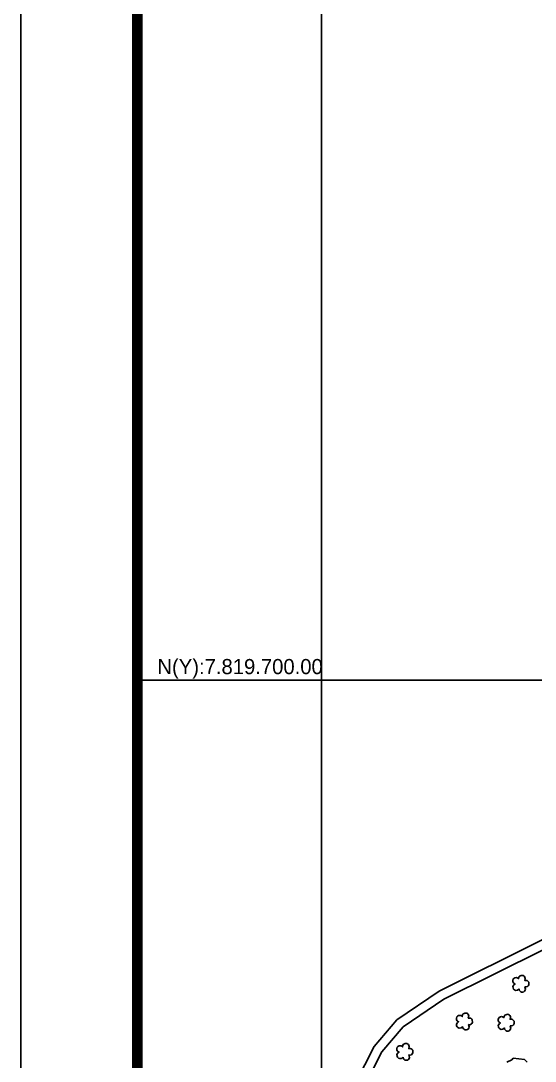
# Model space of a CAD drawing. Extents: x 758742 to 760842, y 7818487 to 7821457.
# Drawn here: x 758742 to 759184, y 7819373 to 7820266 of the extents above; entities that cross this region are included whole.
import ezdxf
from ezdxf.enums import TextEntityAlignment as Align

# ---------------------------------------------------------------- set-up
doc = ezdxf.new("R2010")
doc.units = 0
doc.header["$MEASUREMENT"] = 0
doc.linetypes.add('CONTINUO', pattern=[0])
doc.linetypes.add('LIN0', pattern=[0])
for name, color, linetype in [('0114000960', 1, 'Continuous'), ('_SIMBOLO ARVORE', 118, 'Continuous'), ('ESTRADA', 1, 'Continuous'), ('MALHA', 8, 'Continuous'), ('MARGEM', 5, 'Continuous')]:
    doc.layers.add(name, color=color, linetype=linetype)

msp = doc.modelspace()

# ---------------------------------------------------------------- linework, layer by layer
at = {"layer": '0114000960'}
msp.add_lwpolyline([(759159.23, 7819372.16), (759163.41, 7819374.09), (759164.66, 7819375.48), (759174.37, 7819374.41), (759176.67, 7819372.09)], dxfattribs=at)
at = {"layer": '_SIMBOLO ARVORE', "linetype": 'CONTINUO'}
for points in [[(759169.61, 7819434.91, 0), (759168.37, 7819433.87, 0), (759166.78, 7819433.68, 0), (759165.66, 7819434.12, 0), (759164.86, 7819434.91, 0), (759164.52, 7819435.81, 0), (759164.44, 7819437.14, 0), (759164.87, 7819437.98, 0), (759165.32, 7819438.6, 0), (759166.23, 7819439.22, 0), (759165.65, 7819439.4, 0), (759165.08, 7819439.88, 0), (759164.41, 7819440.94, 0), (759164.29, 7819442.2, 0), (759164.77, 7819443.51, 0), (759165.28, 7819443.99, 0), (759166.21, 7819444.55, 0), (759167.19, 7819444.68, 0), (759167.97, 7819444.57, 0), (759168.59, 7819444.29, 0), (759169.26, 7819443.68, 0), (759169.47, 7819444.84, 0), (759169.64, 7819445.3, 0), (759170.14, 7819445.94, 0), (759170.9, 7819446.21, 0), (759171.63, 7819446.54, 0), (759172.46, 7819446.62, 0), (759173.24, 7819446.5, 0), (759173.87, 7819446.17, 0), (759174.34, 7819445.66, 0), (759174.76, 7819444.84, 0), (759174.92, 7819443.94, 0), (759174.54, 7819442.32, 0), (759175.67, 7819442.34, 0), (759176.61, 7819442.12, 0), (759177.49, 7819441.42, 0), (759177.98, 7819440.86, 0), (759178.11, 7819438.63, 0), (759177.57, 7819437.64, 0), (759176.85, 7819436.97, 0), (759175.7, 7819436.67, 0), (759174.7, 7819436.76, 0), (759175.24, 7819434.68, 0), (759174.99, 7819433.8, 0), (759174.39, 7819432.95, 0), (759173.73, 7819432.42, 0), (759172.79, 7819432.19, 0), (759171.86, 7819432.25, 0), (759171.16, 7819432.45, 0), (759170.36, 7819433.23, 0), (759169.82, 7819433.94, 0), (759169.65, 7819435.02, 0)], [(759121.19, 7819402.53, 0), (759119.94, 7819401.49, 0), (759118.36, 7819401.3, 0), (759117.23, 7819401.74, 0), (759116.43, 7819402.53, 0), (759116.1, 7819403.43, 0), (759116.01, 7819404.76, 0), (759116.44, 7819405.6, 0), (759116.9, 7819406.22, 0), (759117.81, 7819406.84, 0), (759117.23, 7819407.03, 0), (759116.66, 7819407.5, 0), (759115.98, 7819408.56, 0), (759115.86, 7819409.82, 0), (759116.35, 7819411.13, 0), (759116.86, 7819411.61, 0), (759117.79, 7819412.17, 0), (759118.76, 7819412.3, 0), (759119.55, 7819412.19, 0), (759120.16, 7819411.91, 0), (759120.84, 7819411.3, 0), (759121.04, 7819412.46, 0), (759121.21, 7819412.92, 0), (759121.72, 7819413.56, 0), (759122.47, 7819413.83, 0), (759123.21, 7819414.16, 0), (759124.03, 7819414.24, 0), (759124.81, 7819414.12, 0), (759125.45, 7819413.79, 0), (759125.92, 7819413.28, 0), (759126.33, 7819412.47, 0), (759126.49, 7819411.56, 0), (759126.12, 7819409.94, 0), (759127.25, 7819409.96, 0), (759128.19, 7819409.74, 0), (759129.07, 7819409.04, 0), (759129.56, 7819408.48, 0), (759129.69, 7819406.25, 0), (759129.14, 7819405.26, 0), (759128.42, 7819404.59, 0), (759127.28, 7819404.29, 0), (759126.28, 7819404.38, 0), (759126.81, 7819402.3, 0), (759126.57, 7819401.42, 0), (759125.97, 7819400.57, 0), (759125.31, 7819400.04, 0), (759124.37, 7819399.81, 0), (759123.44, 7819399.87, 0), (759122.74, 7819400.07, 0), (759121.94, 7819400.85, 0), (759121.39, 7819401.56, 0), (759121.23, 7819402.64, 0)], [(759157.07, 7819401.49, 0), (759155.83, 7819400.44, 0), (759154.24, 7819400.26, 0), (759153.11, 7819400.7, 0), (759152.31, 7819401.48, 0), (759151.98, 7819402.38, 0), (759151.89, 7819403.72, 0), (759152.33, 7819404.56, 0), (759152.78, 7819405.18, 0), (759153.69, 7819405.8, 0), (759153.11, 7819405.98, 0), (759152.54, 7819406.45, 0), (759151.87, 7819407.51, 0), (759151.75, 7819408.78, 0), (759152.23, 7819410.09, 0), (759152.74, 7819410.56, 0), (759153.67, 7819411.13, 0), (759154.65, 7819411.26, 0), (759155.43, 7819411.15, 0), (759156.04, 7819410.86, 0), (759156.72, 7819410.26, 0), (759156.92, 7819411.41, 0), (759157.1, 7819411.87, 0), (759157.6, 7819412.51, 0), (759158.35, 7819412.79, 0), (759159.09, 7819413.12, 0), (759159.91, 7819413.19, 0), (759160.7, 7819413.08, 0), (759161.33, 7819412.74, 0), (759161.8, 7819412.24, 0), (759162.21, 7819411.42, 0), (759162.38, 7819410.51, 0), (759162, 7819408.9, 0), (759163.13, 7819408.92, 0), (759164.07, 7819408.69, 0), (759164.95, 7819407.99, 0), (759165.44, 7819407.43, 0), (759165.57, 7819405.21, 0), (759165.03, 7819404.21, 0), (759164.3, 7819403.55, 0), (759163.16, 7819403.25, 0), (759162.16, 7819403.33, 0), (759162.7, 7819401.26, 0), (759162.45, 7819400.37, 0), (759161.85, 7819399.53, 0), (759161.19, 7819399, 0), (759160.25, 7819398.77, 0), (759159.32, 7819398.83, 0), (759158.62, 7819399.02, 0), (759157.82, 7819399.81, 0), (759157.28, 7819400.52, 0), (759157.11, 7819401.59, 0)], [(759069.98, 7819376.42, 0), (759068.73, 7819375.37, 0), (759067.15, 7819375.19, 0), (759066.02, 7819375.63, 0), (759065.22, 7819376.42, 0), (759064.89, 7819377.32, 0), (759064.8, 7819378.65, 0), (759065.23, 7819379.49, 0), (759065.69, 7819380.11, 0), (759066.6, 7819380.73, 0), (759066.02, 7819380.91, 0), (759065.45, 7819381.38, 0), (759064.77, 7819382.44, 0), (759064.65, 7819383.71, 0), (759065.14, 7819385.02, 0), (759065.65, 7819385.49, 0), (759066.58, 7819386.06, 0), (759067.55, 7819386.19, 0), (759068.33, 7819386.08, 0), (759068.95, 7819385.79, 0), (759069.63, 7819385.19, 0), (759069.83, 7819386.34, 0), (759070, 7819386.81, 0), (759070.51, 7819387.45, 0), (759071.26, 7819387.72, 0), (759071.99, 7819388.05, 0), (759072.82, 7819388.12, 0), (759073.6, 7819388.01, 0), (759074.24, 7819387.68, 0), (759074.71, 7819387.17, 0), (759075.12, 7819386.35, 0), (759075.28, 7819385.45, 0), (759074.91, 7819383.83, 0), (759076.04, 7819383.85, 0), (759076.97, 7819383.62, 0), (759077.86, 7819382.92, 0), (759078.35, 7819382.36, 0), (759078.48, 7819380.14, 0), (759077.93, 7819379.15, 0), (759077.21, 7819378.48, 0), (759076.07, 7819378.18, 0), (759075.07, 7819378.27, 0), (759075.6, 7819376.19, 0), (759075.36, 7819375.3, 0), (759074.76, 7819374.46, 0), (759074.1, 7819373.93, 0), (759073.16, 7819373.7, 0), (759072.23, 7819373.76, 0), (759071.53, 7819373.96, 0), (759070.73, 7819374.74, 0), (759070.18, 7819375.45, 0), (759070.02, 7819376.53, 0)]]:
    msp.add_polyline3d(points, dxfattribs=at)
at = {"layer": 'ESTRADA', "linetype": 'ByBlock'}
for points in [[(759021.18, 7819338.32), (759045.24, 7819385.53), (759064.74, 7819408.36), (759100.96, 7819433.04), (759187.86, 7819476.2), (759290.42, 7819532.12), (759308.24, 7819547.84), (759381.54, 7819627.02), (759428.12, 7819665.61), (759458.3, 7819693.07), (759507.49, 7819733.05), (759550.26, 7819764.04), (759560.44, 7819776.24), (759568.24, 7819791.31), (759581.29, 7819822.84), (759599.57, 7819847.2), (759623.86, 7819870.37), (759661.87, 7819892.03), (759749.51, 7819920.68)], [(759028.6, 7819335.27), (759051.93, 7819381.05), (759070.13, 7819402.35), (759105.01, 7819426.12), (759191.55, 7819469.1), (759295.04, 7819525.53), (759313.84, 7819542.11), (759387.05, 7819621.19), (759433.37, 7819659.56), (759463.52, 7819687.01), (759512.36, 7819726.7), (759555.77, 7819758.15), (759567.14, 7819771.79), (759575.5, 7819787.94), (759588.3, 7819818.85), (759605.57, 7819841.87), (759628.68, 7819863.91), (759665.13, 7819884.67), (759752, 7819913.08)]]:
    msp.add_lwpolyline(points, dxfattribs=at)
at = {"layer": 'MALHA', "linetype": 'ByBlock'}
for points in [[(759000, 7818820.97), (759000, 7819700), (759000, 7820700), (759000, 7821356.58)], [(758841.72, 7819700), (759424.74, 7819700)]]:
    msp.add_lwpolyline(points, dxfattribs=at)
at = {"layer": 'MARGEM', "color": 174, "linetype": 'LIN0', "flags": 128}
msp.add_lwpolyline([(760841.72, 7818486.58), (760841.72, 7821456.58), (758741.72, 7821456.58), (758741.72, 7818486.58)], close=True, dxfattribs=at)
at = {"layer": 'MARGEM', "color": 174, "linetype": 'LIN0', "const_width": 9.09}
for points in [[(758841.72, 7820700), (758841.72, 7819700)], [(758841.72, 7819700), (758841.72, 7818820.97), (759000, 7818820.97)]]:
    msp.add_lwpolyline(points, dxfattribs=at)

# ---------------------------------------------------------------- texts
at = {"layer": 'MALHA'}
msp.add_text('N(Y):7.819.700.00', height=13, dxfattribs=at).set_placement((758859.06, 7819701.24), align=Align.BOTTOM_LEFT)

doc.saveas('drawing.dxf')
